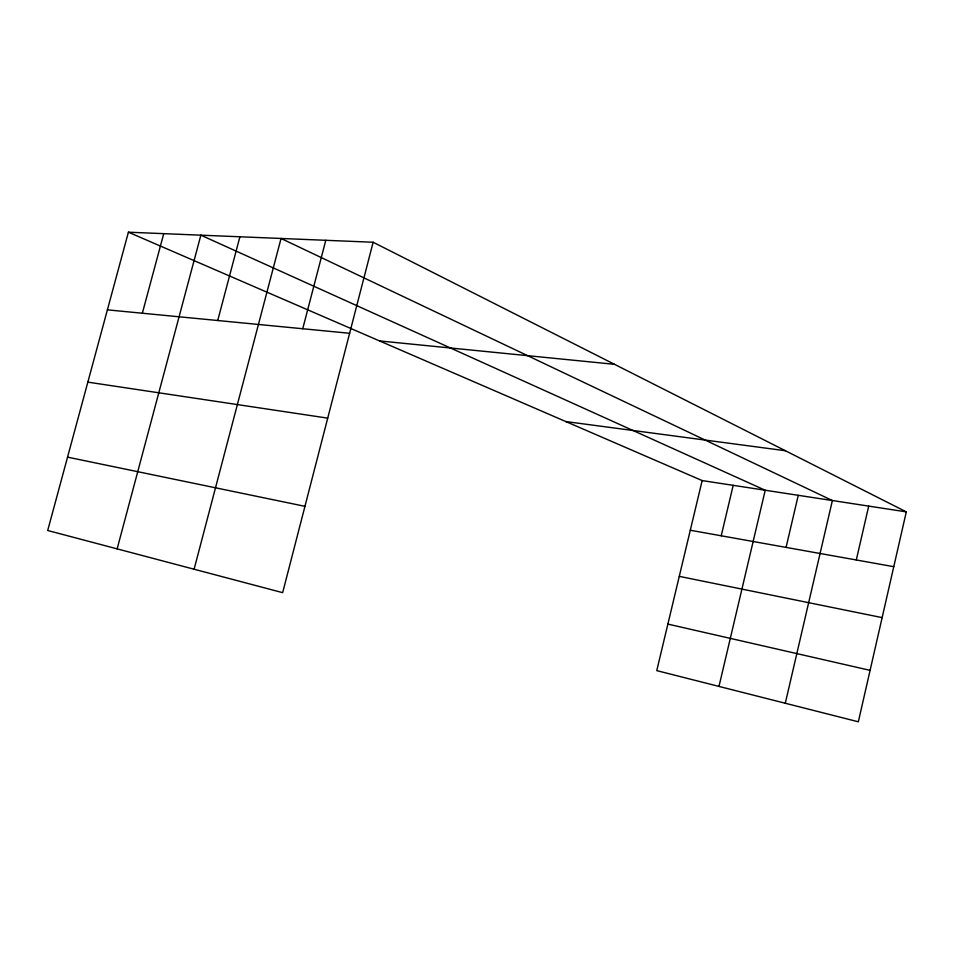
<?xml version="1.0" encoding="UTF-8"?>
<svg xmlns="http://www.w3.org/2000/svg" width="954" height="954" viewBox="0 0 954 954"><rect width="100%" height="100%" fill="white"/><g stroke="black" fill="none" stroke-linecap="round" stroke-linejoin="round"><path stroke-width="1.43" d="M373.133 242.244L906.3 511.869L858.338 721.796L656.757 670.626L702.156 480.577L128.408 232.204L47.7 530.496L282.658 592.661L373.133 242.244L128.408 232.204M856.298 559.974L868.712 506.109M785.297 703.253L832.377 500.54L281.048 238.464L194.103 569.228M786.072 547.405L798.259 495.305M721.224 535.79L733.197 485.336M718.982 686.427L765.227 490.249L200.865 235.173L117.139 548.872M302.74 328.748L325.791 240.301M217.727 320.52L239.907 236.783M142.349 313.234L163.742 233.658M107.397 309.847L349.629 333.28M379.537 340.924L614.531 364.321M565.841 421.561L785.416 450.729M87.84 382.137L327.711 418.138M702.156 480.577L906.3 511.869M690.291 530.245L893.779 566.688M679.272 576.359L882.14 617.62M67.543 457.145L304.946 506.324M667.872 624.095L870.096 670.352"/></g></svg>
